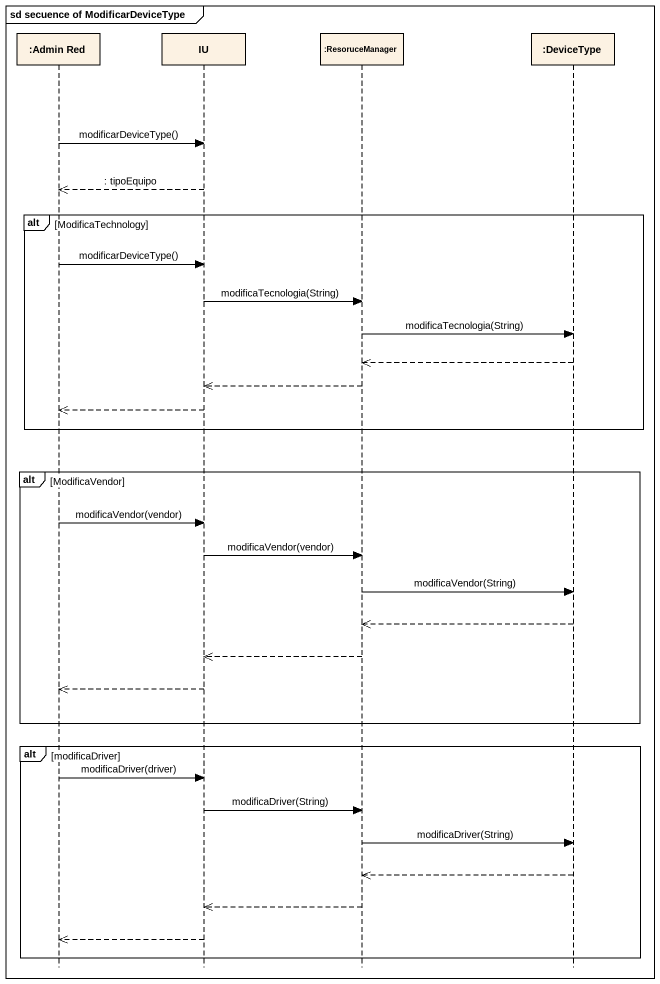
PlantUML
@startuml
mainframe sd secuence of ModificarDeviceType
hide footbox
participant ":Admin Red" as Admin_Red
participant IU
participant ":ResoruceManager" as ResoruceManager
participant ":DeviceType" as DeviceType

Admin_Red -> IU : modificarDeviceType()
IU -->> Admin_Red : : tipoEquipo
alt ModificaTechnology
  Admin_Red -> IU : modificarDeviceType()
  IU -> ResoruceManager : modificaTecnologia(String)
  ResoruceManager -> DeviceType : modificaTecnologia(String)
  DeviceType -->> ResoruceManager
  ResoruceManager -->> IU
  IU -->> Admin_Red
end
alt ModificaVendor
  Admin_Red -> IU : modificaVendor(vendor)
  IU -> ResoruceManager : modificaVendor(vendor)
  ResoruceManager -> DeviceType : modificaVendor(String)
  DeviceType -->> ResoruceManager
  ResoruceManager -->> IU
  IU -->> Admin_Red
end
alt modificaDriver
  Admin_Red -> IU : modificaDriver(driver)
  IU -> ResoruceManager : modificaDriver(String)
  ResoruceManager -> DeviceType : modificaDriver(String)
  DeviceType -->> ResoruceManager
  ResoruceManager -->> IU
  IU -->> Admin_Red
end
@enduml
